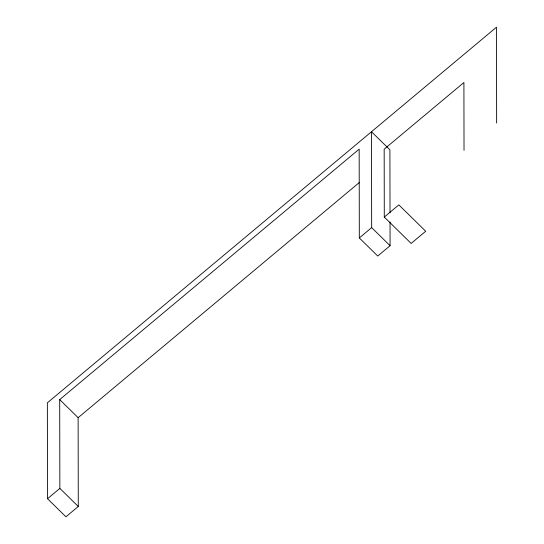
<?xml version="1.0" encoding="UTF-8"?>
<svg xmlns="http://www.w3.org/2000/svg" width="544" height="544" viewBox="0 0 544 544"><rect width="100%" height="100%" fill="white"/><g stroke="black" fill="none" stroke-linecap="round" stroke-linejoin="round"><path stroke-width="0.82" d="M496.645 123.08L496.482 27.2L47.355 402.832L47.518 498.712L65.94 516.8L78.282 506.478L59.86 488.39L59.704 399.602L359.162 149.151L359.319 237.939L377.74 256.027L390.075 245.704L390.034 221.986M78.282 506.478L78.125 417.697L359.36 182.485M47.518 498.712L59.86 488.39M359.319 237.939L371.661 227.616L371.491 131.736L389.912 149.824L390.021 212.67M384.288 217.049L398.84 204.877L425.7 231.254L411.142 243.426L384.288 217.049L384.173 149.192L463.91 82.498L464.025 150.362M371.661 227.616L390.075 245.704M59.704 399.602L78.125 417.697"/></g></svg>
